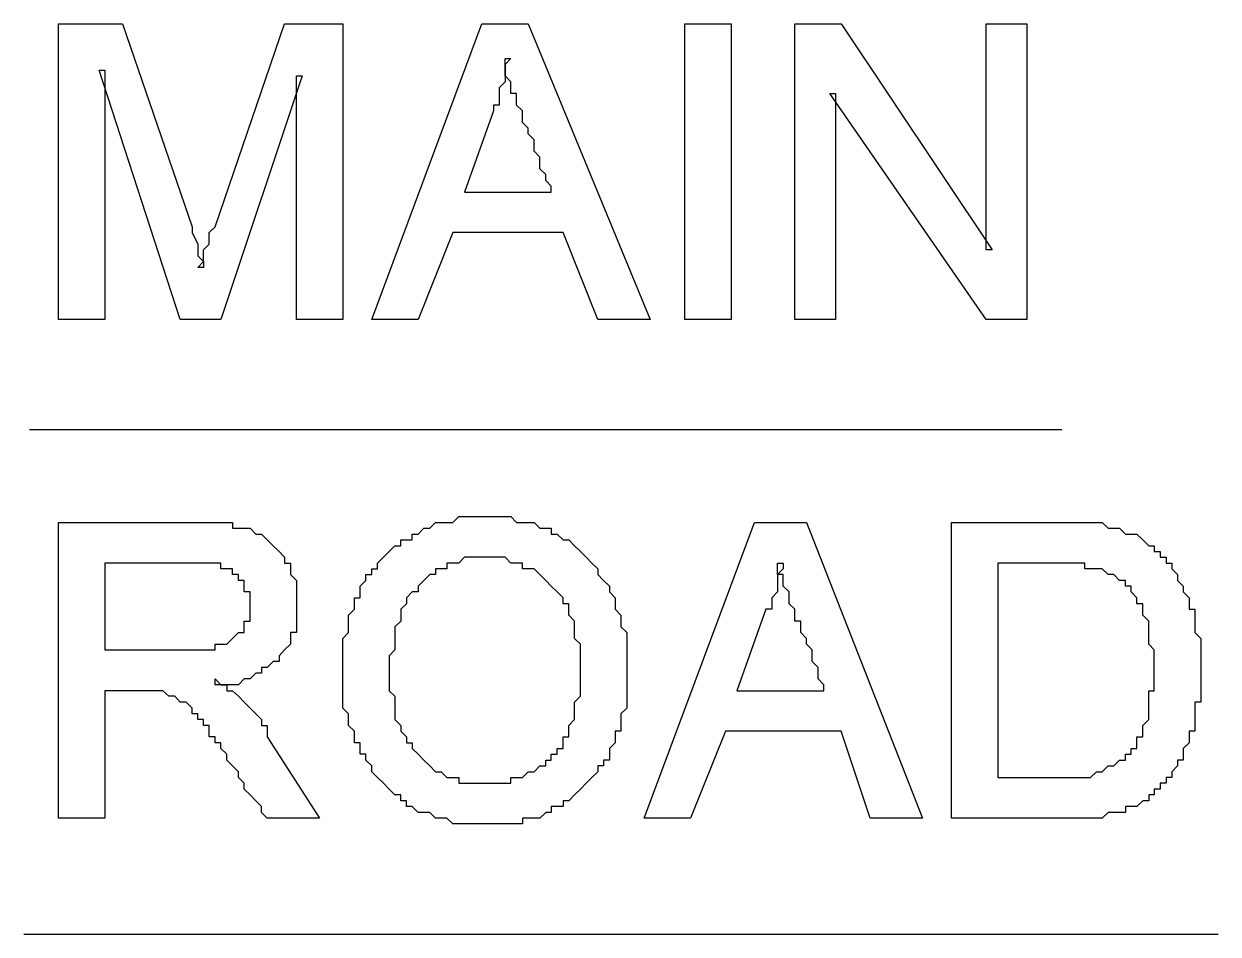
# Model space of a CAD drawing. Header units: inches. Extents: x -628 to 1537, y -1730 to 336.
# Drawn here: x 1280.9 to 1335.5, y -777.3 to -735.7 of the extents above; entities that cross this region are included whole.
import ezdxf

# ---------------------------------------------------------------- set-up
doc = ezdxf.new("R2010")
doc.units = ezdxf.units.IN
doc.layers.get('0').update_dxf_attribs({"linetype": 'CONTINUOUS'})

msp = doc.modelspace()

# ---------------------------------------------------------------- linework, layer by layer
at = {"color": 6}
for p, q in [((1282.493, -749.207), (1282.493, -735.706)), ((1282.493, -735.706), (1285.408, -735.706)), ((1285.408, -735.706), (1288.592, -744.974)), ((1289.65, -744.974), (1292.821, -735.706)), ((1292.821, -735.706), (1295.48, -735.706)), ((1295.48, -735.706), (1295.48, -749.207)), ((1296.8, -749.207), (1301.83, -735.706)), ((1301.83, -735.706), (1303.951, -735.706)), ((1303.951, -735.706), (1309.513, -749.207)), ((1311.102, -749.207), (1311.102, -735.706)), ((1311.102, -735.706), (1313.223, -735.706)), ((1313.223, -735.706), (1313.223, -749.207)), ((1316.132, -749.207), (1316.132, -735.706)), ((1316.132, -735.706), (1318.246, -735.706)), ((1318.246, -735.706), (1325.134, -746.034)), ((1324.865, -746.034), (1324.865, -735.706)), ((1324.865, -735.706), (1326.723, -735.706)), ((1326.723, -735.706), (1326.723, -749.207)), ((1302.894, -737.56), (1302.894, -737.293)), ((1302.894, -737.293), (1303.15, -737.293)), ((1303.15, -737.293), (1302.894, -737.56)), ((1288.054, -749.207), (1284.351, -737.819)), ((1284.351, -737.819), (1284.613, -737.819)), ((1284.613, -737.819), (1284.613, -749.207)), ((1293.616, -738.086), (1289.906, -749.207)), ((1293.359, -749.207), (1293.359, -738.086)), ((1293.359, -738.086), (1293.616, -738.086)), ((1302.894, -737.819), (1302.894, -737.56)), ((1302.894, -737.56), (1302.894, -737.819)), ((1302.894, -738.086), (1302.894, -737.819)), ((1302.894, -737.819), (1302.894, -737.819)), ((1302.894, -737.819), (1302.894, -737.819)), ((1302.894, -737.819), (1302.894, -738.086)), ((1303.15, -738.353), (1302.894, -738.086)), ((1302.894, -738.086), (1302.894, -738.353)), ((1302.894, -738.353), (1302.625, -738.621)), ((1302.625, -738.621), (1302.625, -738.879)), ((1302.894, -738.353), (1302.894, -738.353)), ((1303.15, -738.621), (1303.15, -738.353)), ((1303.15, -738.353), (1303.15, -738.353)), ((1303.15, -738.879), (1303.15, -738.621)), ((1303.15, -738.621), (1303.15, -738.621)), ((1302.625, -738.879), (1302.625, -738.879)), ((1302.625, -738.879), (1302.625, -739.146)), ((1302.625, -739.146), (1302.625, -739.413)), ((1303.419, -738.879), (1303.15, -738.879)), ((1303.15, -738.879), (1303.15, -738.879)), ((1303.15, -738.879), (1303.15, -738.879)), ((1303.419, -739.146), (1303.419, -738.879)), ((1303.419, -739.413), (1303.419, -739.146)), ((1303.419, -739.146), (1303.419, -739.146)), ((1303.419, -739.146), (1303.419, -739.146)), ((1324.865, -749.207), (1317.721, -738.879)), ((1317.721, -738.879), (1317.99, -738.879)), ((1317.99, -738.879), (1317.99, -749.207)), ((1302.356, -739.68), (1301.036, -743.388)), ((1302.625, -739.413), (1302.356, -739.413)), ((1302.356, -739.413), (1302.356, -739.68)), ((1303.688, -739.68), (1303.419, -739.413)), ((1303.419, -739.413), (1303.419, -739.413)), ((1303.688, -739.939), (1303.688, -739.68)), ((1303.688, -739.68), (1303.688, -739.68)), ((1303.688, -740.207), (1303.688, -739.939)), ((1303.688, -739.939), (1303.688, -739.939)), ((1303.951, -740.474), (1303.688, -740.207)), ((1303.951, -740.733), (1303.951, -740.474)), ((1303.951, -740.474), (1303.951, -740.474)), ((1304.214, -741), (1303.951, -740.733)), ((1304.214, -741.267), (1304.214, -741)), ((1304.214, -741.525), (1304.214, -741.267)), ((1304.477, -741.793), (1304.214, -741.525)), ((1304.477, -742.06), (1304.477, -741.793)), ((1304.477, -742.327), (1304.477, -742.06)), ((1304.746, -742.586), (1304.477, -742.327)), ((1304.746, -742.853), (1304.746, -742.586)), ((1305.002, -743.121), (1304.746, -742.853)), ((1301.036, -743.388), (1305.002, -743.388)), ((1305.002, -743.388), (1305.002, -743.121)), ((1288.592, -744.974), (1288.592, -745.242)), ((1289.381, -745.242), (1289.65, -744.974)), ((1289.65, -744.974), (1289.65, -744.974)), ((1288.592, -745.242), (1288.855, -745.767)), ((1289.381, -745.5), (1289.381, -745.242)), ((1289.381, -745.767), (1289.381, -745.5)), ((1289.381, -745.5), (1289.381, -745.5)), ((1300.504, -745.242), (1298.915, -749.207)), ((1305.54, -745.242), (1300.504, -745.242)), ((1307.123, -749.207), (1305.54, -745.242)), ((1288.855, -745.767), (1288.855, -745.767)), ((1288.855, -745.767), (1288.855, -746.034)), ((1288.855, -746.034), (1288.855, -746.302)), ((1289.118, -746.034), (1289.381, -745.767)), ((1289.118, -746.302), (1289.118, -746.034)), ((1325.134, -746.034), (1324.865, -746.034)), ((1288.855, -746.302), (1289.118, -746.56)), ((1288.855, -746.827), (1289.118, -746.56)), ((1289.118, -746.827), (1288.855, -746.827)), ((1288.855, -746.827), (1288.855, -746.827)), ((1289.118, -746.56), (1289.118, -746.302)), ((1289.118, -746.302), (1289.118, -746.302)), ((1289.118, -746.56), (1289.118, -746.56)), ((1289.118, -746.56), (1289.118, -746.827)), ((1289.118, -746.56), (1289.118, -746.56)), ((1289.118, -746.827), (1289.118, -746.827)), ((1289.118, -746.827), (1289.118, -746.827)), ((1289.118, -746.827), (1289.118, -746.827)), ((1284.613, -749.207), (1282.493, -749.207)), ((1289.906, -749.207), (1288.054, -749.207)), ((1295.48, -749.207), (1293.359, -749.207)), ((1298.915, -749.207), (1296.8, -749.207)), ((1309.513, -749.207), (1307.123, -749.207)), ((1313.223, -749.207), (1311.102, -749.207)), ((1317.99, -749.207), (1316.132, -749.207)), ((1326.723, -749.207), (1324.865, -749.207)), ((1281.173, -754.242), (1328.318, -754.242)), ((1300.504, -758.484), (1300.773, -758.216)), ((1300.773, -758.216), (1301.036, -758.216)), ((1301.036, -758.216), (1301.036, -758.216)), ((1301.036, -758.216), (1301.298, -758.216)), ((1301.298, -758.216), (1301.567, -758.216)), ((1301.567, -758.216), (1301.567, -758.216)), ((1301.567, -758.216), (1301.83, -758.216)), ((1301.83, -758.216), (1302.099, -758.216)), ((1302.099, -758.216), (1302.099, -758.216)), ((1302.099, -758.216), (1302.894, -758.216)), ((1302.099, -758.216), (1302.099, -758.216)), ((1302.894, -758.216), (1302.894, -758.216)), ((1302.894, -758.216), (1303.15, -758.216)), ((1303.15, -758.216), (1303.419, -758.484)), ((1282.493, -771.984), (1282.493, -758.484)), ((1282.493, -758.484), (1288.592, -758.484)), ((1288.592, -758.484), (1288.592, -758.484)), ((1288.592, -758.484), (1288.855, -758.484)), ((1288.855, -758.484), (1289.118, -758.484)), ((1289.118, -758.484), (1289.381, -758.484)), ((1289.381, -758.484), (1289.65, -758.484)), ((1289.65, -758.484), (1289.65, -758.484)), ((1289.65, -758.484), (1289.906, -758.484)), ((1289.906, -758.484), (1290.175, -758.484)), ((1290.175, -758.484), (1290.175, -758.484)), ((1290.175, -758.484), (1290.444, -758.484)), ((1290.444, -758.484), (1290.444, -758.742)), ((1290.444, -758.742), (1290.713, -758.742)), ((1290.713, -758.742), (1290.97, -758.742)), ((1290.97, -758.742), (1291.239, -758.742)), ((1291.239, -758.742), (1291.239, -758.742)), ((1291.239, -758.742), (1291.501, -759.009)), ((1298.915, -759.009), (1299.184, -758.742)), ((1299.184, -758.742), (1299.447, -758.742)), ((1299.447, -758.742), (1299.709, -758.484)), ((1299.447, -758.742), (1299.447, -758.742)), ((1299.709, -758.484), (1299.709, -758.484)), ((1299.709, -758.484), (1299.978, -758.484)), ((1299.978, -758.484), (1300.235, -758.484)), ((1300.235, -758.484), (1300.235, -758.484)), ((1300.235, -758.484), (1300.504, -758.484)), ((1303.419, -758.484), (1303.419, -758.484)), ((1303.419, -758.484), (1303.688, -758.484)), ((1303.688, -758.484), (1303.951, -758.484)), ((1303.951, -758.484), (1303.951, -758.484)), ((1303.951, -758.484), (1304.214, -758.484)), ((1304.214, -758.484), (1304.477, -758.742)), ((1304.477, -758.742), (1304.477, -758.742)), ((1304.477, -758.742), (1304.746, -758.742)), ((1304.746, -758.742), (1305.002, -758.742)), ((1305.002, -758.742), (1305.002, -759.009)), ((1309.244, -771.984), (1314.28, -758.484)), ((1314.28, -758.484), (1316.663, -758.484)), ((1316.663, -758.484), (1321.962, -771.984)), ((1323.282, -758.484), (1328.844, -758.484)), ((1323.282, -771.984), (1323.282, -758.484)), ((1328.844, -758.484), (1328.844, -758.484)), ((1328.844, -758.484), (1329.376, -758.484)), ((1329.376, -758.484), (1329.376, -758.484)), ((1329.376, -758.484), (1329.632, -758.484)), ((1329.632, -758.484), (1329.901, -758.484)), ((1329.901, -758.484), (1329.901, -758.484)), ((1329.901, -758.484), (1330.17, -758.484)), ((1330.17, -758.484), (1330.17, -758.484)), ((1330.17, -758.484), (1330.439, -758.742)), ((1330.439, -758.742), (1330.439, -758.742)), ((1330.439, -758.742), (1330.696, -758.742)), ((1330.696, -758.742), (1330.965, -758.742)), ((1330.965, -758.742), (1330.965, -758.742)), ((1330.965, -758.742), (1331.228, -759.009)), ((1291.501, -759.009), (1291.501, -759.009)), ((1291.501, -759.009), (1291.764, -759.009)), ((1291.764, -759.009), (1292.027, -759.276)), ((1292.027, -759.276), (1292.027, -759.276)), ((1292.027, -759.276), (1292.296, -759.544)), ((1298.127, -759.544), (1298.127, -759.276)), ((1298.127, -759.276), (1298.383, -759.276)), ((1298.383, -759.276), (1298.652, -759.276)), ((1298.652, -759.276), (1298.652, -759.009)), ((1298.652, -759.009), (1298.915, -759.009)), ((1298.915, -759.009), (1298.915, -759.009)), ((1305.002, -759.009), (1305.271, -759.009)), ((1305.271, -759.009), (1305.271, -759.009)), ((1305.271, -759.009), (1305.54, -759.276)), ((1305.54, -759.276), (1305.54, -759.276)), ((1305.54, -759.276), (1305.809, -759.276)), ((1305.809, -759.276), (1306.066, -759.544)), ((1331.228, -759.009), (1331.49, -759.009)), ((1331.49, -759.009), (1331.49, -759.009)), ((1331.49, -759.009), (1331.753, -759.009)), ((1331.753, -759.009), (1332.022, -759.276)), ((1332.022, -759.276), (1332.022, -759.276)), ((1332.022, -759.276), (1332.291, -759.544)), ((1292.296, -759.544), (1292.296, -759.544)), ((1292.296, -759.544), (1292.565, -759.803)), ((1292.565, -759.803), (1292.565, -759.803)), ((1292.565, -759.803), (1292.821, -760.07)), ((1297.332, -760.07), (1297.589, -759.803)), ((1297.589, -759.803), (1297.858, -759.544)), ((1297.589, -759.803), (1297.589, -759.803)), ((1297.858, -759.544), (1297.858, -759.544)), ((1297.858, -759.544), (1298.127, -759.544)), ((1306.066, -759.544), (1306.066, -759.544)), ((1306.066, -759.544), (1306.335, -759.803)), ((1306.335, -759.803), (1306.335, -759.803)), ((1306.335, -759.803), (1306.597, -760.07)), ((1332.291, -759.544), (1332.291, -759.544)), ((1332.291, -759.544), (1332.548, -759.544)), ((1332.548, -759.544), (1332.548, -759.803)), ((1332.548, -759.803), (1332.817, -759.803)), ((1332.817, -759.803), (1332.817, -760.07)), ((1288.592, -760.337), (1284.613, -760.337)), ((1284.613, -760.337), (1284.613, -764.303)), ((1288.855, -760.337), (1288.592, -760.337)), ((1289.118, -760.337), (1288.855, -760.337)), ((1289.381, -760.337), (1289.118, -760.337)), ((1289.118, -760.337), (1289.118, -760.337)), ((1289.65, -760.337), (1289.381, -760.337)), ((1289.906, -760.337), (1289.65, -760.337)), ((1289.906, -760.596), (1289.906, -760.337)), ((1292.821, -760.07), (1292.821, -760.07)), ((1292.821, -760.07), (1292.821, -760.337)), ((1292.821, -760.337), (1293.09, -760.337)), ((1293.09, -760.337), (1293.09, -760.596)), ((1297.063, -760.337), (1297.332, -760.07)), ((1297.063, -760.596), (1297.063, -760.337)), ((1297.063, -760.337), (1297.063, -760.337)), ((1297.332, -760.07), (1297.332, -760.07)), ((1300.504, -760.337), (1300.235, -760.337)), ((1300.235, -760.337), (1300.235, -760.596)), ((1300.773, -760.337), (1300.504, -760.337)), ((1301.036, -760.07), (1300.773, -760.337)), ((1300.773, -760.337), (1300.773, -760.337)), ((1301.298, -760.07), (1301.036, -760.07)), ((1301.567, -760.07), (1301.298, -760.07)), ((1301.298, -760.07), (1301.298, -760.07)), ((1301.83, -760.07), (1301.567, -760.07)), ((1302.099, -760.07), (1301.83, -760.07)), ((1302.356, -760.07), (1302.099, -760.07)), ((1302.099, -760.07), (1302.099, -760.07)), ((1302.625, -760.07), (1302.356, -760.07)), ((1302.894, -760.07), (1302.625, -760.07)), ((1302.625, -760.07), (1302.625, -760.07)), ((1303.15, -760.337), (1302.894, -760.07)), ((1303.419, -760.337), (1303.15, -760.337)), ((1303.15, -760.337), (1303.15, -760.337)), ((1303.688, -760.337), (1303.419, -760.337)), ((1303.688, -760.596), (1303.688, -760.337)), ((1306.597, -760.07), (1306.597, -760.07)), ((1306.597, -760.07), (1306.597, -760.07)), ((1306.597, -760.07), (1306.86, -760.337)), ((1306.86, -760.337), (1306.86, -760.337)), ((1306.86, -760.337), (1307.123, -760.596)), ((1315.343, -760.596), (1315.343, -760.337)), ((1315.343, -760.337), (1315.343, -760.337)), ((1315.343, -760.337), (1315.6, -760.337)), ((1315.6, -760.337), (1315.6, -760.337)), ((1315.6, -760.337), (1315.6, -760.596)), ((1328.049, -760.337), (1325.403, -760.337)), ((1325.403, -760.337), (1325.403, -770.131)), ((1328.318, -760.337), (1328.049, -760.337)), ((1328.581, -760.337), (1328.318, -760.337)), ((1328.318, -760.337), (1328.318, -760.337)), ((1328.844, -760.337), (1328.581, -760.337)), ((1329.107, -760.337), (1328.844, -760.337)), ((1329.376, -760.337), (1329.107, -760.337)), ((1329.107, -760.337), (1329.107, -760.337)), ((1329.376, -760.596), (1329.376, -760.337)), ((1332.817, -760.07), (1333.086, -760.07)), ((1333.086, -760.07), (1333.086, -760.337)), ((1333.086, -760.337), (1333.342, -760.337)), ((1333.342, -760.337), (1333.342, -760.596)), ((1290.175, -760.596), (1289.906, -760.596)), ((1290.444, -760.596), (1290.175, -760.596)), ((1290.175, -760.596), (1290.175, -760.596)), ((1290.444, -760.863), (1290.444, -760.596)), ((1290.713, -760.863), (1290.444, -760.863)), ((1290.713, -761.13), (1290.713, -760.863)), ((1290.713, -760.863), (1290.713, -760.863)), ((1293.09, -760.596), (1293.09, -760.863)), ((1293.09, -760.863), (1293.09, -760.863)), ((1293.09, -760.863), (1293.359, -761.13)), ((1296.531, -761.13), (1296.531, -760.863)), ((1296.531, -760.863), (1296.8, -760.863)), ((1296.8, -760.863), (1296.8, -760.596)), ((1296.8, -760.596), (1297.063, -760.596)), ((1299.447, -760.863), (1299.184, -761.13)), ((1299.709, -760.863), (1299.447, -760.863)), ((1299.978, -760.596), (1299.709, -760.596)), ((1299.709, -760.596), (1299.709, -760.863)), ((1300.235, -760.596), (1299.978, -760.596)), ((1299.978, -760.596), (1299.978, -760.596)), ((1303.951, -760.596), (1303.688, -760.596)), ((1304.214, -760.596), (1303.951, -760.596)), ((1304.477, -760.863), (1304.214, -760.596)), ((1304.214, -760.596), (1304.214, -760.596)), ((1304.746, -761.13), (1304.477, -760.863)), ((1304.477, -760.863), (1304.477, -760.863)), ((1307.123, -760.596), (1307.123, -760.596)), ((1307.123, -760.596), (1307.123, -760.863)), ((1307.123, -760.863), (1307.392, -761.13)), ((1315.343, -760.863), (1315.343, -760.596)), ((1315.6, -760.596), (1315.343, -760.863)), ((1315.6, -760.863), (1315.343, -760.863)), ((1315.343, -760.863), (1315.343, -760.863)), ((1315.343, -760.863), (1315.343, -761.13)), ((1315.6, -761.13), (1315.6, -760.863)), ((1329.632, -760.596), (1329.376, -760.596)), ((1329.901, -760.596), (1329.632, -760.596)), ((1329.632, -760.596), (1329.632, -760.596)), ((1330.17, -760.596), (1329.901, -760.596)), ((1330.439, -760.863), (1330.17, -760.596)), ((1330.17, -760.596), (1330.17, -760.596)), ((1330.696, -760.863), (1330.439, -760.863)), ((1330.965, -761.13), (1330.696, -760.863)), ((1330.696, -760.863), (1330.696, -760.863)), ((1333.342, -760.596), (1333.342, -760.596)), ((1333.342, -760.596), (1333.611, -760.863)), ((1333.611, -760.863), (1333.611, -761.13)), ((1290.97, -761.13), (1290.713, -761.13)), ((1290.97, -761.388), (1290.97, -761.13)), ((1290.97, -761.656), (1290.97, -761.388)), ((1293.359, -761.13), (1293.359, -761.388)), ((1293.359, -761.388), (1293.359, -761.388)), ((1293.359, -761.388), (1293.359, -761.656)), ((1296.269, -761.388), (1296.531, -761.13)), ((1296.269, -761.656), (1296.269, -761.388)), ((1296.531, -761.13), (1296.531, -761.13)), ((1299.184, -761.13), (1298.915, -761.388)), ((1298.915, -761.388), (1298.915, -761.388)), ((1298.915, -761.388), (1298.915, -761.656)), ((1299.184, -761.13), (1299.184, -761.13)), ((1305.002, -761.388), (1304.746, -761.13)), ((1304.746, -761.13), (1304.746, -761.13)), ((1305.271, -761.656), (1305.002, -761.388)), ((1305.002, -761.388), (1305.002, -761.388)), ((1305.002, -761.388), (1305.002, -761.388)), ((1307.392, -761.13), (1307.392, -761.13)), ((1307.392, -761.13), (1307.661, -761.388)), ((1307.661, -761.388), (1307.661, -761.388)), ((1307.661, -761.388), (1307.661, -761.656)), ((1315.343, -761.13), (1315.343, -761.388)), ((1315.343, -761.388), (1315.343, -761.388)), ((1315.343, -761.388), (1315.343, -761.656)), ((1315.6, -761.388), (1315.6, -761.13)), ((1315.869, -761.656), (1315.6, -761.388)), ((1315.6, -761.388), (1315.6, -761.388)), ((1331.228, -761.13), (1330.965, -761.13)), ((1330.965, -761.13), (1330.965, -761.13)), ((1331.228, -761.388), (1331.228, -761.13)), ((1331.49, -761.388), (1331.228, -761.388)), ((1331.49, -761.656), (1331.49, -761.388)), ((1333.611, -761.13), (1333.611, -761.13)), ((1333.611, -761.13), (1333.874, -761.388)), ((1333.874, -761.388), (1333.874, -761.388)), ((1333.874, -761.388), (1333.874, -761.656)), ((1291.239, -761.656), (1290.97, -761.656)), ((1291.239, -761.923), (1291.239, -761.656)), ((1291.239, -762.191), (1291.239, -761.923)), ((1293.359, -761.656), (1293.359, -761.923)), ((1293.359, -761.923), (1293.359, -762.191)), ((1296.006, -762.191), (1296.006, -761.923)), ((1296.006, -761.923), (1296.269, -761.923)), ((1296.269, -761.923), (1296.269, -761.656)), ((1296.269, -761.656), (1296.269, -761.656)), ((1298.652, -761.656), (1298.383, -761.923)), ((1298.383, -761.923), (1298.383, -761.923)), ((1298.383, -761.923), (1298.383, -762.191)), ((1298.915, -761.656), (1298.652, -761.656)), ((1298.652, -761.656), (1298.652, -761.656)), ((1305.54, -761.923), (1305.271, -761.656)), ((1305.271, -761.656), (1305.271, -761.656)), ((1305.54, -762.191), (1305.54, -761.923)), ((1305.54, -761.923), (1305.54, -761.923)), ((1307.661, -761.656), (1307.661, -761.656)), ((1307.661, -761.656), (1307.917, -761.923)), ((1307.917, -761.923), (1307.917, -762.191)), ((1315.343, -761.656), (1315.074, -761.923)), ((1315.074, -761.923), (1315.074, -761.923)), ((1315.074, -761.923), (1315.074, -762.191)), ((1315.869, -761.923), (1315.869, -761.656)), ((1315.869, -761.656), (1315.869, -761.656)), ((1315.869, -761.656), (1315.869, -761.656)), ((1315.869, -761.656), (1315.869, -761.656)), ((1315.869, -762.191), (1315.869, -761.923)), ((1315.869, -761.923), (1315.869, -761.923)), ((1315.869, -761.923), (1315.869, -761.923)), ((1331.753, -761.923), (1331.49, -761.656)), ((1331.753, -762.191), (1331.753, -761.923)), ((1331.753, -761.923), (1331.753, -761.923)), ((1333.874, -761.656), (1334.143, -761.923)), ((1334.143, -761.923), (1334.143, -761.923)), ((1334.143, -761.923), (1334.143, -762.191)), ((1291.239, -762.449), (1291.239, -762.191)), ((1291.239, -762.191), (1291.239, -762.191)), ((1291.239, -762.716), (1291.239, -762.449)), ((1291.239, -762.449), (1291.239, -762.449)), ((1293.359, -762.191), (1293.359, -762.191)), ((1293.359, -762.191), (1293.359, -762.191)), ((1293.359, -762.191), (1293.359, -762.449)), ((1293.359, -762.449), (1293.359, -762.716)), ((1295.737, -762.716), (1296.006, -762.449)), ((1296.006, -762.449), (1296.006, -762.191)), ((1296.006, -762.449), (1296.006, -762.449)), ((1298.383, -762.191), (1298.127, -762.449)), ((1298.127, -762.449), (1298.127, -762.716)), ((1298.383, -762.191), (1298.383, -762.191)), ((1305.809, -762.191), (1305.54, -762.191)), ((1305.809, -762.449), (1305.809, -762.191)), ((1305.809, -762.716), (1305.809, -762.449)), ((1307.917, -762.191), (1307.917, -762.191)), ((1307.917, -762.191), (1307.917, -762.449)), ((1307.917, -762.449), (1308.186, -762.716)), ((1314.805, -762.449), (1313.479, -766.165)), ((1315.074, -762.449), (1314.805, -762.449)), ((1315.074, -762.191), (1315.074, -762.449)), ((1316.132, -762.449), (1315.869, -762.191)), ((1315.869, -762.191), (1315.869, -762.191)), ((1316.132, -762.716), (1316.132, -762.449)), ((1316.132, -762.449), (1316.132, -762.449)), ((1332.022, -762.191), (1331.753, -762.191)), ((1332.022, -762.449), (1332.022, -762.191)), ((1332.022, -762.716), (1332.022, -762.449)), ((1334.143, -762.191), (1334.143, -762.449)), ((1334.143, -762.449), (1334.406, -762.449)), ((1334.406, -762.449), (1334.406, -762.716)), ((1290.97, -763.251), (1290.97, -762.984)), ((1290.97, -762.984), (1291.239, -762.984)), ((1291.239, -762.984), (1291.239, -762.716)), ((1293.359, -762.716), (1293.359, -762.984)), ((1293.359, -762.984), (1293.359, -762.984)), ((1293.359, -762.984), (1293.359, -763.251)), ((1295.737, -762.984), (1295.737, -762.716)), ((1295.737, -763.251), (1295.737, -762.984)), ((1295.737, -762.984), (1295.737, -762.984)), ((1298.127, -762.984), (1297.858, -763.251)), ((1298.127, -762.716), (1298.127, -762.716)), ((1298.127, -762.716), (1298.127, -762.984)), ((1306.066, -762.984), (1305.809, -762.716)), ((1305.809, -762.716), (1305.809, -762.716)), ((1306.066, -763.251), (1306.066, -762.984)), ((1306.066, -762.984), (1306.066, -762.984)), ((1308.186, -762.716), (1308.186, -762.716)), ((1308.186, -762.716), (1308.186, -762.984)), ((1308.186, -762.984), (1308.186, -763.251)), ((1316.132, -762.984), (1316.132, -762.716)), ((1316.132, -762.716), (1316.132, -762.716)), ((1316.394, -762.984), (1316.132, -762.984)), ((1316.394, -763.251), (1316.394, -762.984)), ((1332.291, -762.984), (1332.022, -762.716)), ((1332.022, -762.716), (1332.022, -762.716)), ((1332.291, -763.251), (1332.291, -762.984)), ((1334.406, -762.716), (1334.406, -762.716)), ((1334.406, -762.716), (1334.406, -762.984)), ((1334.406, -762.984), (1334.406, -763.251)), ((1290.444, -763.777), (1290.713, -763.509)), ((1290.713, -763.509), (1290.713, -763.509)), ((1290.713, -763.509), (1290.97, -763.509)), ((1290.97, -763.509), (1290.97, -763.251)), ((1293.359, -763.509), (1293.09, -763.509)), ((1293.09, -763.509), (1293.09, -763.777)), ((1293.359, -763.251), (1293.359, -763.509)), ((1295.48, -763.777), (1295.737, -763.509)), ((1295.737, -763.509), (1295.737, -763.251)), ((1295.737, -763.509), (1295.737, -763.509)), ((1297.858, -763.251), (1297.858, -763.251)), ((1297.858, -763.251), (1297.858, -763.509)), ((1297.858, -763.509), (1297.858, -763.777)), ((1306.066, -763.509), (1306.066, -763.251)), ((1306.066, -763.777), (1306.066, -763.509)), ((1306.066, -763.509), (1306.066, -763.509)), ((1308.186, -763.251), (1308.186, -763.251)), ((1308.186, -763.251), (1308.455, -763.509)), ((1308.455, -763.509), (1308.455, -763.777)), ((1316.394, -763.509), (1316.394, -763.251)), ((1316.663, -763.777), (1316.394, -763.509)), ((1332.291, -763.509), (1332.291, -763.251)), ((1332.291, -763.251), (1332.291, -763.251)), ((1332.291, -763.777), (1332.291, -763.509)), ((1332.291, -763.509), (1332.291, -763.509)), ((1334.406, -763.251), (1334.406, -763.251)), ((1334.406, -763.251), (1334.406, -763.509)), ((1334.406, -763.509), (1334.668, -763.777)), ((1289.65, -764.303), (1289.65, -764.044)), ((1289.65, -764.044), (1289.906, -764.044)), ((1289.906, -764.044), (1289.906, -764.044)), ((1289.906, -764.044), (1290.175, -764.044)), ((1290.175, -764.044), (1290.444, -763.777)), ((1290.175, -764.044), (1290.175, -764.044)), ((1290.444, -763.777), (1290.444, -763.777)), ((1293.09, -764.044), (1292.821, -764.303)), ((1293.09, -763.777), (1293.09, -764.044)), ((1293.09, -764.044), (1293.09, -764.044)), ((1295.48, -764.044), (1295.48, -763.777)), ((1295.48, -764.303), (1295.48, -764.044)), ((1297.858, -763.777), (1297.858, -763.777)), ((1297.858, -763.777), (1297.858, -764.044)), ((1297.858, -764.044), (1297.858, -764.303)), ((1306.335, -764.044), (1306.066, -763.777)), ((1306.335, -764.303), (1306.335, -764.044)), ((1308.455, -763.777), (1308.455, -763.777)), ((1308.455, -763.777), (1308.455, -764.044)), ((1308.455, -764.044), (1308.455, -764.303)), ((1316.663, -764.044), (1316.663, -763.777)), ((1316.663, -763.777), (1316.663, -763.777)), ((1316.926, -764.303), (1316.663, -764.044)), ((1332.291, -764.044), (1332.291, -763.777)), ((1332.548, -764.303), (1332.291, -764.044)), ((1334.668, -763.777), (1334.668, -763.777)), ((1334.668, -763.777), (1334.668, -764.044)), ((1334.668, -764.044), (1334.668, -764.303)), ((1284.613, -764.303), (1289.118, -764.303)), ((1289.118, -764.303), (1289.118, -764.303)), ((1289.118, -764.303), (1289.65, -764.303)), ((1292.821, -764.303), (1292.565, -764.57)), ((1292.565, -764.57), (1292.565, -764.57)), ((1292.565, -764.57), (1292.565, -764.837)), ((1292.821, -764.303), (1292.821, -764.303)), ((1295.48, -764.57), (1295.48, -764.303)), ((1295.48, -764.303), (1295.48, -764.303)), ((1295.48, -764.837), (1295.48, -764.57)), ((1297.858, -764.303), (1297.589, -764.57)), ((1297.589, -764.57), (1297.589, -764.57)), ((1297.589, -764.57), (1297.589, -764.837)), ((1306.335, -764.57), (1306.335, -764.303)), ((1306.335, -764.303), (1306.335, -764.303)), ((1306.335, -764.837), (1306.335, -764.57)), ((1308.455, -764.303), (1308.455, -764.57)), ((1308.455, -764.57), (1308.455, -764.57)), ((1308.455, -764.57), (1308.455, -764.837)), ((1316.926, -764.57), (1316.926, -764.303)), ((1316.926, -764.837), (1316.926, -764.57)), ((1332.548, -764.57), (1332.548, -764.303)), ((1332.548, -764.303), (1332.548, -764.303)), ((1332.548, -764.837), (1332.548, -764.57)), ((1334.668, -764.303), (1334.668, -764.57)), ((1334.668, -764.57), (1334.668, -764.57)), ((1334.668, -764.57), (1334.668, -764.837)), ((1291.501, -765.363), (1291.239, -765.63)), ((1291.764, -765.363), (1291.501, -765.363)), ((1291.501, -765.363), (1291.501, -765.363)), ((1292.027, -765.105), (1291.764, -765.105)), ((1291.764, -765.105), (1291.764, -765.363)), ((1292.296, -764.837), (1292.027, -765.105)), ((1292.027, -765.105), (1292.027, -765.105)), ((1292.565, -764.837), (1292.296, -764.837)), ((1292.296, -764.837), (1292.296, -764.837)), ((1295.48, -765.105), (1295.48, -764.837)), ((1295.48, -765.363), (1295.48, -765.105)), ((1295.48, -765.105), (1295.48, -765.105)), ((1295.48, -765.63), (1295.48, -765.363)), ((1297.589, -764.837), (1297.589, -765.105)), ((1297.589, -765.105), (1297.589, -765.363)), ((1297.589, -765.363), (1297.589, -765.363)), ((1297.589, -765.363), (1297.589, -765.63)), ((1306.335, -765.105), (1306.335, -764.837)), ((1306.335, -765.363), (1306.335, -765.105)), ((1306.335, -765.63), (1306.335, -765.363)), ((1306.335, -765.363), (1306.335, -765.363)), ((1308.455, -764.837), (1308.455, -765.105)), ((1308.455, -765.105), (1308.455, -765.363)), ((1308.455, -765.363), (1308.455, -765.363)), ((1308.455, -765.363), (1308.455, -765.363)), ((1308.455, -765.363), (1308.455, -765.63)), ((1317.195, -765.105), (1316.926, -764.837)), ((1317.195, -765.63), (1317.195, -765.105)), ((1332.548, -765.105), (1332.548, -764.837)), ((1332.548, -764.837), (1332.548, -764.837)), ((1332.548, -765.363), (1332.548, -765.105)), ((1332.548, -765.105), (1332.548, -765.105)), ((1332.548, -765.63), (1332.548, -765.363)), ((1334.668, -764.837), (1334.668, -765.105)), ((1334.668, -765.105), (1334.668, -765.105)), ((1334.668, -765.105), (1334.668, -765.363)), ((1334.668, -765.363), (1334.668, -765.63)), ((1289.65, -765.897), (1289.65, -765.63)), ((1289.65, -765.63), (1289.906, -765.897)), ((1289.906, -765.897), (1289.65, -765.897)), ((1289.65, -765.897), (1289.65, -765.897)), ((1290.175, -765.897), (1289.906, -765.897)), ((1289.906, -765.897), (1289.906, -765.897)), ((1289.906, -765.897), (1290.175, -765.897)), ((1290.444, -765.897), (1290.175, -765.897)), ((1290.175, -765.897), (1290.175, -766.165)), ((1290.713, -765.897), (1290.444, -765.897)), ((1290.444, -765.897), (1290.444, -765.897)), ((1290.97, -765.63), (1290.713, -765.897)), ((1291.239, -765.63), (1290.97, -765.63)), ((1290.97, -765.63), (1290.97, -765.63)), ((1295.48, -765.897), (1295.48, -765.63)), ((1295.48, -766.165), (1295.48, -765.897)), ((1295.48, -765.897), (1295.48, -765.897)), ((1297.589, -765.63), (1297.589, -765.897)), ((1297.589, -765.897), (1297.589, -766.165)), ((1306.335, -765.897), (1306.335, -765.63)), ((1306.335, -765.63), (1306.335, -765.63)), ((1306.335, -766.165), (1306.335, -765.897)), ((1308.455, -765.63), (1308.455, -765.897)), ((1308.455, -765.897), (1308.455, -766.165)), ((1317.452, -765.897), (1317.195, -765.63)), ((1317.452, -766.165), (1317.452, -765.897)), ((1332.548, -765.897), (1332.548, -765.63)), ((1332.548, -766.165), (1332.548, -765.897)), ((1334.668, -765.63), (1334.668, -765.897)), ((1334.668, -765.897), (1334.668, -765.897)), ((1334.668, -765.897), (1334.668, -766.165)), ((1286.472, -766.165), (1284.613, -766.165)), ((1284.613, -766.165), (1284.613, -771.984)), ((1286.734, -766.165), (1286.472, -766.165)), ((1286.472, -766.165), (1286.472, -766.165)), ((1286.997, -766.165), (1286.734, -766.165)), ((1287.26, -766.165), (1286.997, -766.165)), ((1286.997, -766.165), (1286.997, -766.165)), ((1287.529, -766.423), (1287.26, -766.165)), ((1287.798, -766.423), (1287.529, -766.423)), ((1287.529, -766.423), (1287.529, -766.423)), ((1287.529, -766.423), (1287.529, -766.423)), ((1288.054, -766.691), (1287.798, -766.423)), ((1287.798, -766.423), (1287.798, -766.423)), ((1290.175, -766.165), (1290.444, -766.165)), ((1290.444, -766.165), (1290.444, -766.165)), ((1290.444, -766.165), (1290.713, -766.423)), ((1290.713, -766.423), (1290.713, -766.423)), ((1290.713, -766.423), (1290.97, -766.691)), ((1295.48, -766.423), (1295.48, -766.165)), ((1295.48, -766.691), (1295.48, -766.423)), ((1295.48, -766.423), (1295.48, -766.423)), ((1297.589, -766.165), (1297.589, -766.165)), ((1297.589, -766.165), (1297.858, -766.423)), ((1297.858, -766.423), (1297.858, -766.691)), ((1306.066, -766.691), (1306.335, -766.423)), ((1306.335, -766.423), (1306.335, -766.165)), ((1306.335, -766.423), (1306.335, -766.423)), ((1308.455, -766.165), (1308.455, -766.165)), ((1308.455, -766.165), (1308.455, -766.423)), ((1308.455, -766.423), (1308.455, -766.691)), ((1313.479, -766.165), (1317.452, -766.165)), ((1332.291, -766.423), (1332.291, -766.165)), ((1332.291, -766.165), (1332.548, -766.165)), ((1332.291, -766.691), (1332.291, -766.423)), ((1334.668, -766.165), (1334.668, -766.423)), ((1334.668, -766.423), (1334.668, -766.691)), ((1288.323, -766.691), (1288.054, -766.691)), ((1288.592, -766.958), (1288.323, -766.691)), ((1288.323, -766.691), (1288.323, -766.691)), ((1288.592, -767.217), (1288.592, -766.958)), ((1288.592, -766.958), (1288.592, -766.958)), ((1290.97, -766.691), (1290.97, -766.691)), ((1290.97, -766.691), (1291.239, -766.958)), ((1291.239, -766.958), (1291.239, -766.958)), ((1291.239, -766.958), (1291.501, -767.217)), ((1295.48, -766.958), (1295.48, -766.691)), ((1295.737, -767.217), (1295.48, -766.958)), ((1297.858, -766.691), (1297.858, -766.958)), ((1297.858, -766.958), (1297.858, -766.958)), ((1297.858, -766.958), (1297.858, -767.217)), ((1306.066, -766.958), (1306.066, -766.691)), ((1306.066, -767.217), (1306.066, -766.958)), ((1308.455, -766.958), (1308.186, -767.217)), ((1308.455, -766.691), (1308.455, -766.958)), ((1308.455, -766.958), (1308.455, -766.958)), ((1332.291, -766.958), (1332.291, -766.691)), ((1332.291, -767.217), (1332.291, -766.958)), ((1332.291, -766.958), (1332.291, -766.958)), ((1334.668, -766.691), (1334.406, -766.691)), ((1334.406, -766.691), (1334.406, -766.958)), ((1334.406, -766.958), (1334.406, -767.217)), ((1288.855, -767.217), (1288.592, -767.217)), ((1288.855, -767.484), (1288.855, -767.217)), ((1289.118, -767.484), (1288.855, -767.484)), ((1289.118, -767.751), (1289.118, -767.484)), ((1291.501, -767.217), (1291.501, -767.217)), ((1291.501, -767.217), (1291.764, -767.484)), ((1291.764, -767.484), (1291.764, -767.751)), ((1295.737, -767.484), (1295.737, -767.217)), ((1295.737, -767.217), (1295.737, -767.217)), ((1295.737, -767.751), (1295.737, -767.484)), ((1297.858, -767.217), (1297.858, -767.484)), ((1297.858, -767.484), (1297.858, -767.484)), ((1297.858, -767.484), (1298.127, -767.751)), ((1305.809, -767.751), (1306.066, -767.484)), ((1306.066, -767.484), (1306.066, -767.217)), ((1306.066, -767.217), (1306.066, -767.217)), ((1306.066, -767.484), (1306.066, -767.484)), ((1308.186, -767.217), (1308.186, -767.484)), ((1308.186, -767.484), (1308.186, -767.484)), ((1308.186, -767.484), (1308.186, -767.751)), ((1332.022, -767.751), (1332.291, -767.484)), ((1332.291, -767.484), (1332.291, -767.217)), ((1332.291, -767.484), (1332.291, -767.484)), ((1334.406, -767.217), (1334.406, -767.484)), ((1334.406, -767.484), (1334.406, -767.484)), ((1334.406, -767.484), (1334.406, -767.751)), ((1289.381, -767.751), (1289.118, -767.751)), ((1289.381, -768.01), (1289.381, -767.751)), ((1289.381, -768.277), (1289.381, -768.01)), ((1289.381, -768.01), (1289.381, -768.01)), ((1291.764, -767.751), (1292.027, -767.751)), ((1292.027, -767.751), (1292.027, -768.01)), ((1292.027, -768.01), (1292.027, -768.277)), ((1296.006, -768.01), (1295.737, -767.751)), ((1295.737, -767.751), (1295.737, -767.751)), ((1296.006, -768.277), (1296.006, -768.01)), ((1296.006, -768.01), (1296.006, -768.01)), ((1298.127, -767.751), (1298.127, -768.01)), ((1298.127, -768.01), (1298.127, -768.01)), ((1298.127, -768.01), (1298.383, -768.277)), ((1305.809, -768.01), (1305.809, -767.751)), ((1305.809, -768.277), (1305.809, -768.01)), ((1305.809, -768.01), (1305.809, -768.01)), ((1308.186, -768.01), (1307.917, -768.01)), ((1307.917, -768.01), (1307.917, -768.277)), ((1308.186, -767.751), (1308.186, -768.01)), ((1312.954, -768.01), (1311.364, -771.984)), ((1318.246, -768.01), (1312.954, -768.01)), ((1319.572, -771.984), (1318.246, -768.01)), ((1332.022, -768.01), (1332.022, -767.751)), ((1332.022, -767.751), (1332.022, -767.751)), ((1332.022, -768.277), (1332.022, -768.01)), ((1332.022, -768.01), (1332.022, -768.01)), ((1334.406, -768.01), (1334.143, -768.01)), ((1334.143, -768.01), (1334.143, -768.277)), ((1334.406, -767.751), (1334.406, -768.01)), ((1289.65, -768.277), (1289.381, -768.277)), ((1289.65, -768.544), (1289.65, -768.277)), ((1289.65, -768.277), (1289.65, -768.277)), ((1289.65, -768.277), (1289.65, -768.277)), ((1289.906, -768.544), (1289.65, -768.544)), ((1289.906, -768.811), (1289.906, -768.544)), ((1292.027, -768.277), (1294.417, -771.984)), ((1296.006, -768.544), (1296.006, -768.277)), ((1296.269, -768.544), (1296.006, -768.544)), ((1296.269, -768.811), (1296.269, -768.544)), ((1298.383, -768.277), (1298.383, -768.277)), ((1298.383, -768.277), (1298.383, -768.544)), ((1298.383, -768.544), (1298.652, -768.544)), ((1298.652, -768.544), (1298.652, -768.811)), ((1305.54, -768.544), (1305.54, -768.277)), ((1305.54, -768.277), (1305.809, -768.277)), ((1305.54, -768.811), (1305.54, -768.544)), ((1307.917, -768.544), (1307.661, -768.811)), ((1307.917, -768.277), (1307.917, -768.544)), ((1307.917, -768.544), (1307.917, -768.544)), ((1331.753, -768.544), (1331.753, -768.277)), ((1331.753, -768.277), (1332.022, -768.277)), ((1331.753, -768.811), (1331.753, -768.544)), ((1334.143, -768.544), (1333.874, -768.811)), ((1334.143, -768.277), (1334.143, -768.544)), ((1334.143, -768.544), (1334.143, -768.544)), ((1290.175, -769.07), (1289.906, -768.811)), ((1289.906, -768.811), (1289.906, -768.811)), ((1289.906, -768.811), (1289.906, -768.811)), ((1290.175, -769.337), (1290.175, -769.07)), ((1296.269, -769.07), (1296.269, -768.811)), ((1296.531, -769.07), (1296.269, -769.07)), ((1296.531, -769.337), (1296.531, -769.07)), ((1298.652, -768.811), (1298.652, -768.811)), ((1298.652, -768.811), (1298.915, -769.07)), ((1298.915, -769.07), (1298.915, -769.07)), ((1298.915, -769.07), (1298.915, -769.07)), ((1298.915, -769.07), (1299.184, -769.337)), ((1305.002, -769.337), (1305.002, -769.07)), ((1305.002, -769.07), (1305.002, -769.07)), ((1305.002, -769.07), (1305.271, -769.07)), ((1305.271, -769.07), (1305.271, -768.811)), ((1305.271, -768.811), (1305.54, -768.811)), ((1307.661, -768.811), (1307.661, -768.811)), ((1307.661, -768.811), (1307.661, -769.07)), ((1307.661, -769.07), (1307.661, -769.337)), ((1331.228, -769.337), (1331.228, -769.07)), ((1331.228, -769.07), (1331.49, -769.07)), ((1331.49, -769.07), (1331.49, -768.811)), ((1331.49, -768.811), (1331.753, -768.811)), ((1333.874, -768.811), (1333.874, -768.811)), ((1333.874, -768.811), (1333.874, -769.07)), ((1333.874, -769.07), (1333.874, -769.337)), ((1290.444, -769.605), (1290.175, -769.337)), ((1290.175, -769.337), (1290.175, -769.337)), ((1290.713, -769.872), (1290.444, -769.605)), ((1290.444, -769.605), (1290.444, -769.605)), ((1296.8, -769.605), (1296.531, -769.337)), ((1296.531, -769.337), (1296.531, -769.337)), ((1296.8, -769.872), (1296.8, -769.605)), ((1296.8, -769.605), (1296.8, -769.605)), ((1299.184, -769.337), (1299.184, -769.337)), ((1299.184, -769.337), (1299.447, -769.605)), ((1299.447, -769.605), (1299.447, -769.605)), ((1299.447, -769.605), (1299.709, -769.872)), ((1304.214, -769.872), (1304.477, -769.605)), ((1304.477, -769.605), (1304.477, -769.605)), ((1304.477, -769.605), (1304.746, -769.605)), ((1304.746, -769.605), (1304.746, -769.337)), ((1304.746, -769.337), (1305.002, -769.337)), ((1307.392, -769.605), (1307.123, -769.605)), ((1307.123, -769.605), (1307.123, -769.872)), ((1307.661, -769.337), (1307.392, -769.337)), ((1307.392, -769.337), (1307.392, -769.605)), ((1330.17, -769.872), (1330.439, -769.605)), ((1330.439, -769.605), (1330.696, -769.605)), ((1330.696, -769.605), (1330.965, -769.337)), ((1330.696, -769.605), (1330.696, -769.605)), ((1330.965, -769.337), (1330.965, -769.337)), ((1330.965, -769.337), (1331.228, -769.337)), ((1333.611, -769.605), (1333.342, -769.872)), ((1333.874, -769.337), (1333.611, -769.337)), ((1333.611, -769.337), (1333.611, -769.605)), ((1333.611, -769.605), (1333.611, -769.605)), ((1290.713, -770.131), (1290.713, -769.872)), ((1290.97, -770.398), (1290.713, -770.131)), ((1290.713, -770.131), (1290.713, -770.131)), ((1297.063, -770.131), (1296.8, -769.872)), ((1297.332, -770.398), (1297.063, -770.131)), ((1297.063, -770.131), (1297.063, -770.131)), ((1299.709, -769.872), (1299.709, -769.872)), ((1299.709, -769.872), (1299.978, -769.872)), ((1299.978, -769.872), (1300.235, -770.131)), ((1300.235, -770.131), (1300.235, -770.131)), ((1300.235, -770.131), (1300.504, -770.131)), ((1300.504, -770.131), (1300.773, -770.131)), ((1300.773, -770.131), (1300.773, -770.398)), ((1303.15, -770.398), (1303.15, -770.131)), ((1303.15, -770.131), (1303.419, -770.131)), ((1303.419, -770.131), (1303.688, -770.131)), ((1303.688, -770.131), (1303.951, -769.872)), ((1303.688, -770.131), (1303.688, -770.131)), ((1303.951, -769.872), (1304.214, -769.872)), ((1304.214, -769.872), (1304.214, -769.872)), ((1306.86, -770.131), (1306.597, -770.398)), ((1307.123, -769.872), (1306.86, -770.131)), ((1306.86, -770.131), (1306.86, -770.131)), ((1307.123, -769.872), (1307.123, -769.872)), ((1325.403, -770.131), (1328.844, -770.131)), ((1328.844, -770.131), (1328.844, -770.131)), ((1328.844, -770.131), (1329.376, -770.131)), ((1329.376, -770.131), (1329.376, -770.131)), ((1329.376, -770.131), (1329.632, -770.131)), ((1329.632, -770.131), (1329.901, -769.872)), ((1329.632, -770.131), (1329.632, -770.131)), ((1329.901, -769.872), (1329.901, -769.872)), ((1329.901, -769.872), (1330.17, -769.872)), ((1330.17, -769.872), (1330.17, -769.872)), ((1333.342, -770.131), (1333.086, -770.131)), ((1333.086, -770.131), (1333.086, -770.131)), ((1333.086, -770.131), (1333.086, -770.398)), ((1333.342, -769.872), (1333.342, -769.872)), ((1333.342, -769.872), (1333.342, -770.131)), ((1290.97, -770.665), (1290.97, -770.398)), ((1291.239, -770.924), (1290.97, -770.665)), ((1297.589, -770.665), (1297.332, -770.398)), ((1297.332, -770.398), (1297.332, -770.398)), ((1297.858, -770.924), (1297.589, -770.665)), ((1297.589, -770.665), (1297.589, -770.665)), ((1300.773, -770.398), (1301.036, -770.398)), ((1301.036, -770.398), (1301.298, -770.398)), ((1301.298, -770.398), (1301.298, -770.398)), ((1301.298, -770.398), (1301.567, -770.398)), ((1301.567, -770.398), (1301.83, -770.398)), ((1301.83, -770.398), (1301.83, -770.398)), ((1301.83, -770.398), (1302.099, -770.398)), ((1302.099, -770.398), (1302.099, -770.398)), ((1302.099, -770.398), (1302.625, -770.398)), ((1302.099, -770.398), (1302.099, -770.398)), ((1302.625, -770.398), (1302.625, -770.398)), ((1302.625, -770.398), (1302.894, -770.398)), ((1302.894, -770.398), (1303.15, -770.398)), ((1306.335, -770.665), (1306.066, -770.924)), ((1306.597, -770.398), (1306.335, -770.665)), ((1306.335, -770.665), (1306.335, -770.665)), ((1306.597, -770.398), (1306.597, -770.398)), ((1306.597, -770.398), (1306.597, -770.398)), ((1332.817, -770.665), (1332.548, -770.665)), ((1332.548, -770.665), (1332.548, -770.924)), ((1333.086, -770.398), (1332.817, -770.398)), ((1332.817, -770.398), (1332.817, -770.665)), ((1291.501, -771.191), (1291.239, -770.924)), ((1291.764, -771.458), (1291.501, -771.191)), ((1291.501, -771.191), (1291.501, -771.191)), ((1298.127, -770.924), (1297.858, -770.924)), ((1297.858, -770.924), (1297.858, -770.924)), ((1298.127, -771.191), (1298.127, -770.924)), ((1298.383, -771.191), (1298.127, -771.191)), ((1298.383, -771.458), (1298.383, -771.191)), ((1305.809, -771.191), (1305.54, -771.191)), ((1305.54, -771.191), (1305.54, -771.458)), ((1306.066, -770.924), (1305.809, -771.191)), ((1305.809, -771.191), (1305.809, -771.191)), ((1306.066, -770.924), (1306.066, -770.924)), ((1332.022, -771.191), (1331.753, -771.458)), ((1332.291, -771.191), (1332.022, -771.191)), ((1332.022, -771.191), (1332.022, -771.191)), ((1332.548, -770.924), (1332.291, -770.924)), ((1332.291, -770.924), (1332.291, -771.191)), ((1332.548, -770.924), (1332.548, -770.924)), ((1291.764, -771.725), (1291.764, -771.458)), ((1292.027, -771.984), (1291.764, -771.725)), ((1298.652, -771.458), (1298.383, -771.458)), ((1298.915, -771.725), (1298.652, -771.458)), ((1298.652, -771.458), (1298.652, -771.458)), ((1299.184, -771.725), (1298.915, -771.725)), ((1299.447, -771.725), (1299.184, -771.725)), ((1299.184, -771.725), (1299.184, -771.725)), ((1299.709, -771.984), (1299.447, -771.725)), ((1304.746, -771.725), (1304.477, -771.984)), ((1305.002, -771.725), (1304.746, -771.725)), ((1304.746, -771.725), (1304.746, -771.725)), ((1305.271, -771.458), (1305.002, -771.458)), ((1305.002, -771.458), (1305.002, -771.725)), ((1305.54, -771.458), (1305.271, -771.458)), ((1330.439, -771.725), (1330.17, -771.984)), ((1330.696, -771.725), (1330.439, -771.725)), ((1330.965, -771.725), (1330.696, -771.725)), ((1330.696, -771.725), (1330.696, -771.725)), ((1331.228, -771.725), (1330.965, -771.725)), ((1331.49, -771.458), (1331.228, -771.458)), ((1331.228, -771.458), (1331.228, -771.725)), ((1331.753, -771.458), (1331.49, -771.458)), ((1331.49, -771.458), (1331.49, -771.458)), ((1284.613, -771.984), (1282.493, -771.984)), ((1294.417, -771.984), (1292.027, -771.984)), ((1299.978, -771.984), (1299.709, -771.984)), ((1299.709, -771.984), (1299.709, -771.984)), ((1300.235, -771.984), (1299.978, -771.984)), ((1299.978, -771.984), (1299.978, -771.984)), ((1300.504, -772.252), (1300.235, -771.984)), ((1300.773, -772.252), (1300.504, -772.252)), ((1300.504, -772.252), (1300.504, -772.252)), ((1301.036, -772.252), (1300.773, -772.252)), ((1301.298, -772.252), (1301.036, -772.252)), ((1301.567, -772.252), (1301.298, -772.252)), ((1301.298, -772.252), (1301.298, -772.252)), ((1301.83, -772.252), (1301.567, -772.252)), ((1302.099, -772.252), (1301.83, -772.252)), ((1302.356, -772.252), (1302.099, -772.252)), ((1302.099, -772.252), (1302.099, -772.252)), ((1302.625, -772.252), (1302.356, -772.252)), ((1302.356, -772.252), (1302.356, -772.252)), ((1302.894, -772.252), (1302.625, -772.252)), ((1303.15, -772.252), (1302.894, -772.252)), ((1303.419, -772.252), (1303.15, -772.252)), ((1303.15, -772.252), (1303.15, -772.252)), ((1303.688, -772.252), (1303.419, -772.252)), ((1303.951, -771.984), (1303.688, -771.984)), ((1303.688, -771.984), (1303.688, -772.252)), ((1304.214, -771.984), (1303.951, -771.984)), ((1304.477, -771.984), (1304.214, -771.984)), ((1304.214, -771.984), (1304.214, -771.984)), ((1311.364, -771.984), (1309.244, -771.984)), ((1321.962, -771.984), (1319.572, -771.984)), ((1328.318, -771.984), (1323.282, -771.984)), ((1328.581, -771.984), (1328.318, -771.984)), ((1328.318, -771.984), (1328.318, -771.984)), ((1328.844, -771.984), (1328.581, -771.984)), ((1329.107, -771.984), (1328.844, -771.984)), ((1329.376, -771.984), (1329.107, -771.984)), ((1329.107, -771.984), (1329.107, -771.984)), ((1329.632, -771.984), (1329.376, -771.984)), ((1329.901, -771.984), (1329.632, -771.984)), ((1330.17, -771.984), (1329.901, -771.984)), ((1329.901, -771.984), (1329.901, -771.984)), ((1280.91, -777.286), (1335.463, -777.286))]:
    msp.add_line(p, q, dxfattribs=at)

doc.saveas('drawing.dxf')
